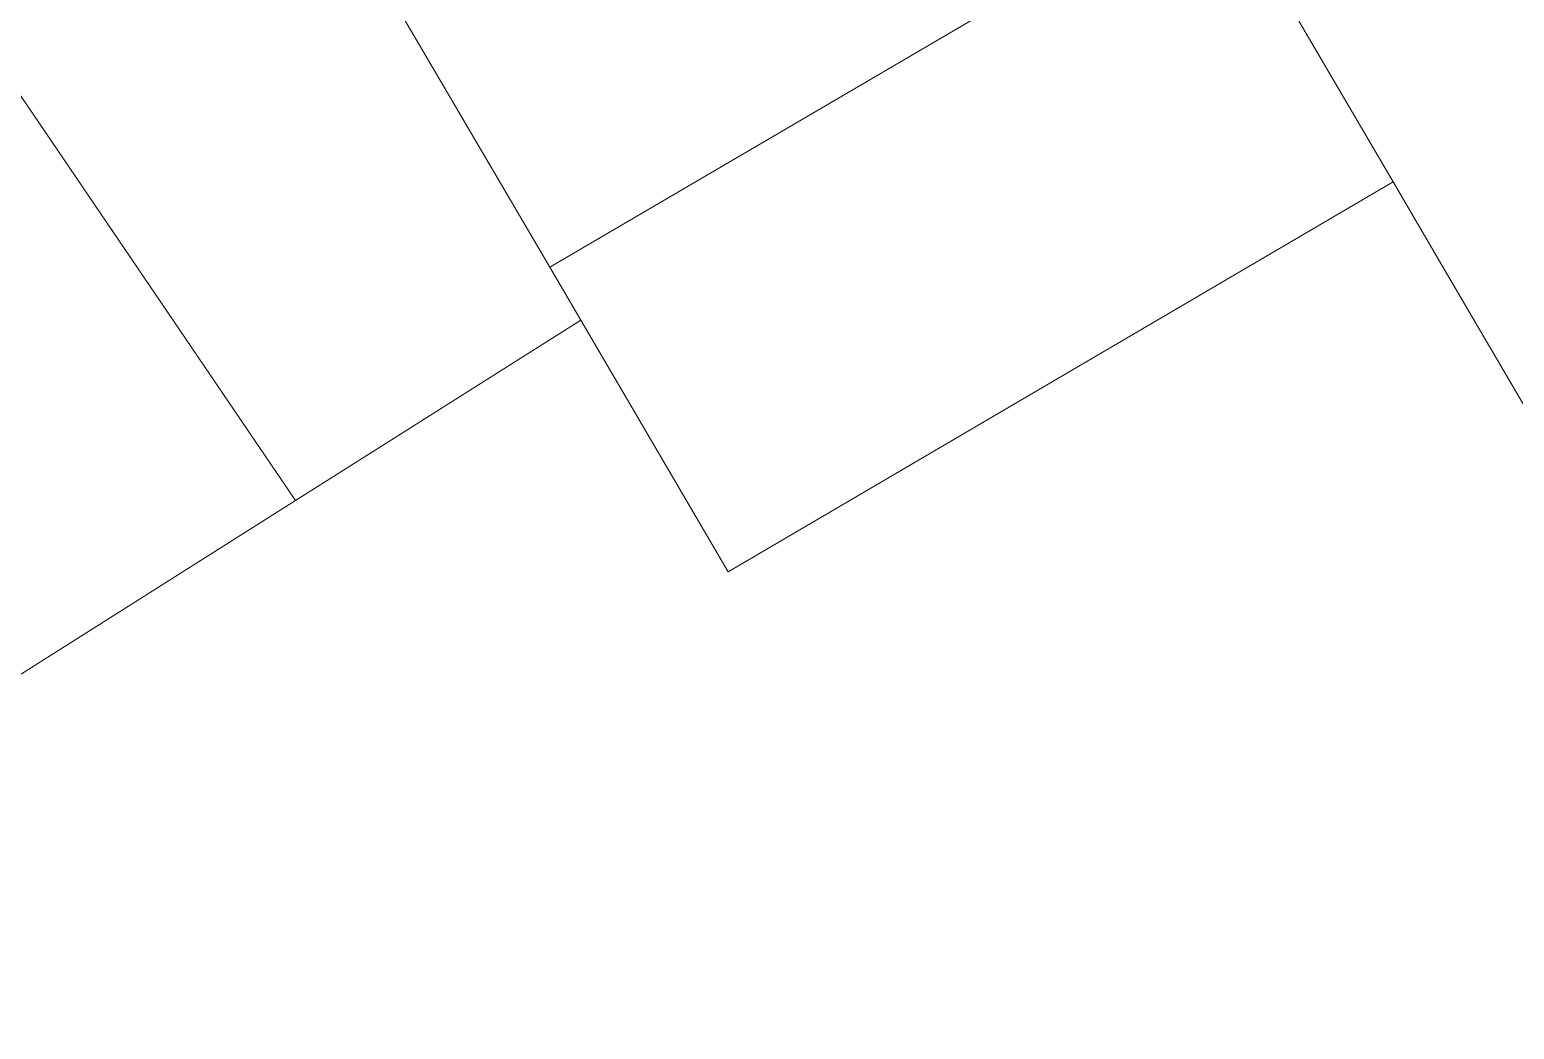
# Model space of a CAD drawing. Header units: metres. Extents: x 308278 to 310511, y 6271134 to 6272874.
# Drawn here: x 309205.5 to 309272.9, y 6272059.5 to 6272104.9 of the extents above; entities that cross this region are included whole.
import ezdxf

# ---------------------------------------------------------------- set-up
doc = ezdxf.new("R2010")
doc.units = ezdxf.units.M
doc.layers.add('Cadastre Land Parcels_SP_EXT', color=118, linetype='Continuous', lineweight=15)
doc.layers.add('Cadastre Roads_SP_EXT', color=218, linetype='Continuous', lineweight=15)

msp = doc.modelspace()

# ---------------------------------------------------------------- linework, layer by layer
at = {"layer": 'Cadastre Land Parcels_SP_EXT', "linetype": 'Continuous'}
for points in [[(309259.274, 6272111.759), (309251.177, 6272125.579), (309221.002, 6272107.913), (309229.1, 6272094.092), (309259.274, 6272111.759)], [(309230.511, 6272091.683), (309229.1, 6272094.092), (309221.002, 6272107.913), (309211.887, 6272123.462), (309196.534, 6272114.469), (309217.564, 6272083.508), (309230.511, 6272091.683)], [(309217.564, 6272083.508), (309196.534, 6272114.469), (309186.975, 6272108.869), (309182.178, 6272105.874), (309203.919, 6272074.891), (309217.564, 6272083.508)], [(309267.364, 6272097.953), (309259.274, 6272111.759), (309229.1, 6272094.092), (309230.511, 6272091.683), (309237.197, 6272080.271), (309267.364, 6272097.953)], [(309269.573, 6272094.182), (309267.364, 6272097.953), (309237.197, 6272080.271), (309230.511, 6272091.683), (309217.564, 6272083.508), (309203.919, 6272074.891), (309190.346, 6272066.32), (309168.24, 6272095.573), (309083.757, 6272031.744), (309082.978, 6272026.138), (309082.77, 6272025.999), (309153.962, 6271931.742), (309297.533, 6272040.309), (309288.784, 6272061.396), (309269.573, 6272094.182)]]:
    msp.add_lwpolyline(points, close=True, dxfattribs=at)
at = {"layer": 'Cadastre Roads_SP_EXT', "linetype": 'Continuous'}
msp.add_lwpolyline([(309281.91, 6272112.573), (309263.774, 6272143.695), (309244.09, 6272137.675), (309249.09, 6272129.142), (309251.177, 6272125.579), (309259.274, 6272111.759), (309267.364, 6272097.953), (309269.573, 6272094.182), (309288.784, 6272061.396)], dxfattribs=at)

doc.saveas('drawing.dxf')
